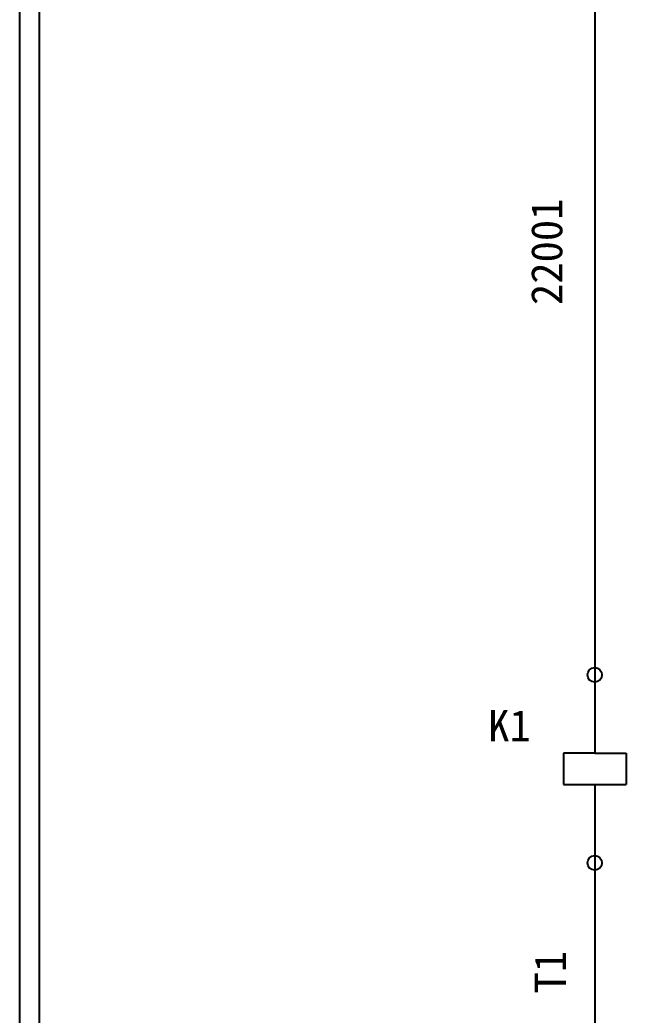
# Model space of a CAD drawing. Extents: x 1092 to 1379, y 1204 to 1408.
# Drawn here: x 1091.8 to 1130.4, y 1267.2 to 1330.7 of the extents above; entities that cross this region are included whole.
import ezdxf

# ---------------------------------------------------------------- set-up
doc = ezdxf.new("R2010")
doc.units = 0
for name, color, linetype in [('7', 7, 'CONTINUOUS'), ('圖框層', 7, 'CONTINUOUS'), ('標尺寸層', 3, 'CONTINUOUS')]:
    doc.layers.add(name, color=color, linetype=linetype)
doc.styles.add('STSL', font='kaiu.ttf')

msp = doc.modelspace()

# ---------------------------------------------------------------- linework, layer by layer
at = {"layer": '7', "color": 0}
for centre in [(1128.418, 1288.938), (1128.418, 1276.938)]:
    msp.add_circle(centre, 0.464, dxfattribs=at)
at = {"layer": '圖框層', "color": 0}
for p, q in [((1091.754, 1203.711), (1091.754, 1407.68)), ((1093.004, 1204.961), (1093.004, 1406.431))]:
    msp.add_line(p, q, dxfattribs=at)
at = {"layer": '標尺寸層', "color": 0}
for p, q in [((1128.418, 1339.017), (1128.418, 1318.938)), ((1128.418, 1318.938), (1128.418, 1288.938)), ((1128.418, 1288.938), (1128.418, 1283.938)), ((1128.418, 1283.938), (1126.418, 1283.938)), ((1126.418, 1283.938), (1126.418, 1281.938)), ((1128.418, 1283.938), (1130.418, 1283.938)), ((1130.418, 1283.938), (1130.418, 1281.938)), ((1126.418, 1281.938), (1128.418, 1281.938)), ((1128.418, 1281.938), (1130.418, 1281.938)), ((1128.418, 1281.938), (1128.418, 1276.938)), ((1128.418, 1276.938), (1128.418, 1246.938))]:
    msp.add_line(p, q, dxfattribs=at)

# ---------------------------------------------------------------- texts
at = {"layer": '圖框層', "color": 0, "style": 'STSL'}
for s, p in [('22001', (1126.353, 1312.538)), ('T1', (1126.577, 1268.607))]:
    msp.add_text(s, height=2, rotation=90, dxfattribs=at).set_placement(p)
msp.add_text('K1', height=2, dxfattribs=at).set_placement((1121.621, 1284.694))

doc.saveas('drawing.dxf')
